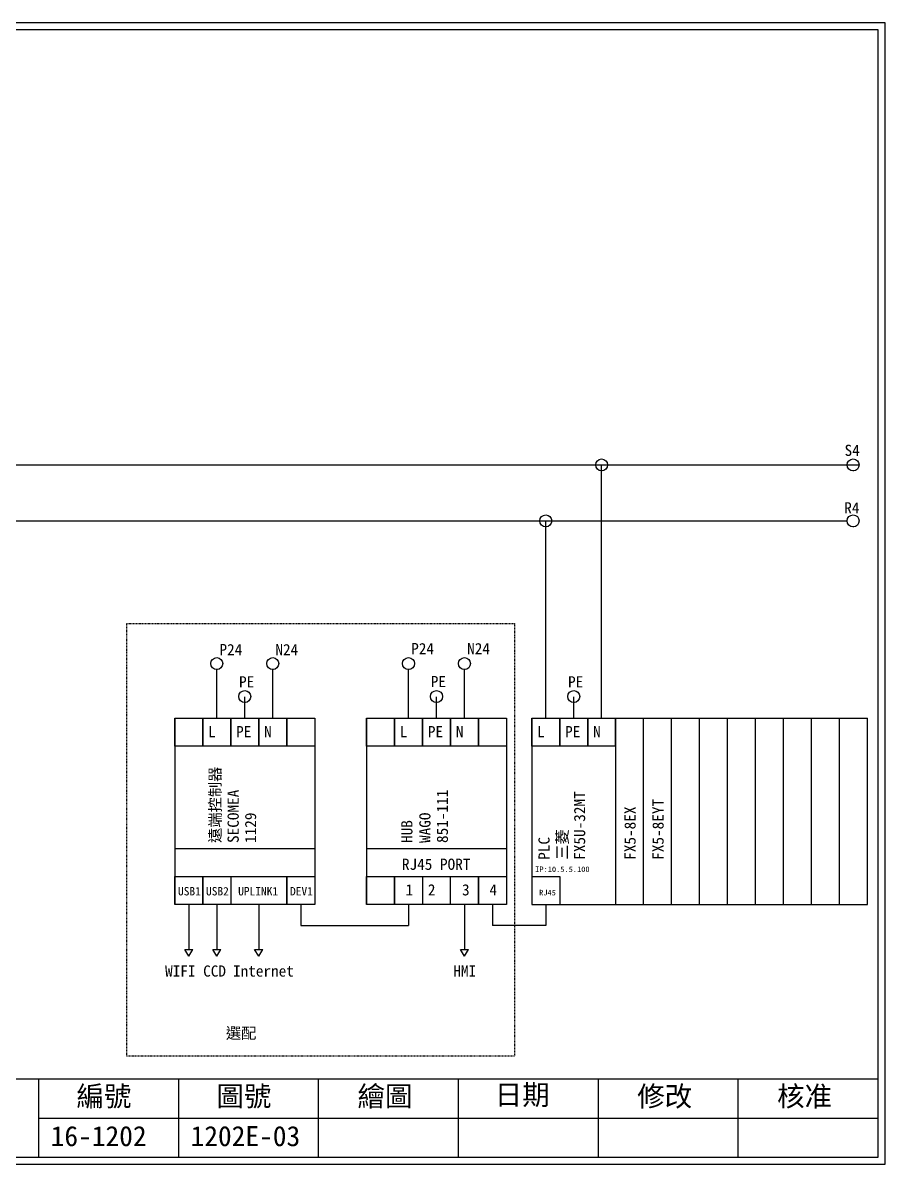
# Model space of a CAD drawing. Extents: x 10 to 297, y 3 to 207.
# Drawn here: x 142.9 to 297, y 3 to 207 of the extents above; entities that cross this region are included whole.
import ezdxf

# ---------------------------------------------------------------- set-up
doc = ezdxf.new("R2010")
doc.units = 0
doc.linetypes.add('DASHED', pattern=[0.2, 0.1, -0.1])
doc.layers.get('0').update_dxf_attribs({"linetype": 'CONTINUOUS'})
doc.layers.add('圖框層', color=7, linetype='CONTINUOUS')
doc.layers.add('標尺寸層', color=3, linetype='CONTINUOUS')
doc.styles.add('STSL', font='kaiu.ttf')

msp = doc.modelspace()

# ---------------------------------------------------------------- linework, layer by layer
at = {"color": 7}
for centre in [(246.33, 127.96), (291.27, 127.96), (236.33, 117.96), (291.27, 117.96), (177.54, 92.46), (187.54, 92.46), (211.81, 92.46), (221.81, 92.46), (182.54, 86.57), (216.81, 86.57), (241.33, 86.57)]:
    msp.add_circle(centre, 1.07, dxfattribs=at)
at = {"layer": '圖框層', "color": 7}
for p, q in [((297, 206.97), (10, 206.97)), ((297, 3), (297, 206.97)), ((295.75, 205.72), (11.25, 205.72)), ((295.75, 4.25), (295.75, 205.72)), ((11.25, 18.25), (295.75, 18.25)), ((145.75, 4.25), (145.75, 18.25)), ((170.75, 4.25), (170.75, 18.25)), ((195.75, 4.25), (195.75, 18.25)), ((220.75, 4.25), (220.75, 18.25)), ((245.75, 4.25), (245.75, 18.25)), ((270.75, 4.25), (270.75, 18.25)), ((145.75, 11.25), (295.75, 11.25)), ((11.25, 4.25), (295.75, 4.25)), ((10, 3), (297, 3))]:
    msp.add_line(p, q, dxfattribs=at)
at = {"layer": '標尺寸層', "color": 7}
for p, q in [((15.47, 127.96), (217.6, 127.96)), ((217.6, 127.96), (292.34, 127.96)), ((246.33, 82.68), (246.33, 127.96)), ((246.33, 126.89), (246.33, 126.82)), ((291.26, 126.89), (291.26, 126.82)), ((15.47, 117.96), (290.2, 117.96)), ((236.33, 82.68), (236.33, 117.96)), ((236.33, 116.89), (236.33, 116.82)), ((291.26, 116.89), (291.26, 116.82)), ((236.33, 82.68), (236.33, 93.83)), ((246.33, 82.68), (246.33, 93.83)), ((177.54, 82.68), (177.54, 91.39)), ((177.54, 91.39), (177.54, 91.32)), ((187.54, 82.68), (187.54, 91.39)), ((187.54, 91.39), (187.54, 91.32)), ((211.81, 82.68), (211.81, 91.39)), ((211.81, 91.39), (211.81, 91.32)), ((221.81, 82.68), (221.81, 91.39)), ((221.81, 91.39), (221.81, 91.32)), ((182.54, 82.68), (182.54, 86.52)), ((216.81, 82.68), (216.81, 86.52)), ((241.33, 82.68), (241.33, 86.52)), ((182.53, 85.5), (182.53, 85.43)), ((216.8, 85.5), (216.8, 85.43)), ((241.33, 85.5), (241.33, 85.43)), ((170.04, 82.68), (170.04, 49.41)), ((170.04, 82.68), (170.04, 77.68)), ((170.04, 82.68), (175.04, 82.68)), ((170.04, 77.68), (170.04, 82.68)), ((170.04, 82.68), (170.04, 77.68)), ((175.04, 82.68), (180.04, 82.68)), ((175.04, 77.68), (175.04, 82.68)), ((175.04, 82.68), (190.04, 82.68)), ((175.04, 77.68), (175.04, 82.68)), ((175.04, 82.68), (175.04, 77.68)), ((175.04, 82.68), (175.04, 77.68)), ((180.04, 82.68), (180.04, 77.68)), ((180.04, 82.68), (185.04, 82.68)), ((180.04, 77.68), (180.04, 82.68)), ((185.04, 82.68), (190.04, 82.68)), ((185.04, 77.68), (185.04, 82.68)), ((185.04, 82.68), (185.04, 77.68)), ((190.04, 82.68), (190.04, 77.68)), ((190.04, 82.68), (195.04, 82.68)), ((190.04, 77.68), (190.04, 82.68)), ((190.04, 82.68), (190.04, 77.68)), ((195.04, 82.68), (195.04, 49.41)), ((195.04, 82.68), (195.04, 77.68)), ((204.31, 82.68), (204.31, 49.41)), ((204.31, 82.68), (204.31, 77.68)), ((204.31, 82.68), (209.31, 82.68)), ((204.31, 77.68), (204.31, 82.68)), ((204.31, 82.68), (204.31, 77.68)), ((209.31, 82.68), (214.31, 82.68)), ((209.31, 77.68), (209.31, 82.68)), ((209.31, 82.68), (224.31, 82.68)), ((209.31, 77.68), (209.31, 82.68)), ((209.31, 82.68), (209.31, 77.68)), ((209.31, 82.68), (209.31, 77.68)), ((214.31, 82.68), (214.31, 77.68)), ((214.31, 82.68), (219.31, 82.68)), ((214.31, 77.68), (214.31, 82.68)), ((219.31, 82.68), (224.31, 82.68)), ((219.31, 77.68), (219.31, 82.68)), ((219.31, 82.68), (219.31, 77.68)), ((224.31, 82.68), (224.31, 77.68)), ((224.31, 82.68), (229.31, 82.68)), ((224.31, 77.68), (224.31, 82.68)), ((224.31, 82.68), (224.31, 77.68)), ((229.31, 82.68), (229.31, 49.41)), ((229.31, 82.68), (229.31, 77.68)), ((233.83, 82.68), (238.83, 82.68)), ((233.83, 77.68), (233.83, 82.68)), ((233.83, 82.68), (248.83, 82.68)), ((233.83, 82.68), (233.83, 49.41)), ((233.83, 77.68), (233.83, 82.68)), ((233.83, 82.68), (233.83, 77.68)), ((238.83, 82.68), (238.83, 77.68)), ((238.83, 82.68), (243.83, 82.68)), ((238.83, 77.68), (238.83, 82.68)), ((243.83, 82.68), (248.83, 82.68)), ((243.83, 77.68), (243.83, 82.68)), ((243.83, 82.68), (243.83, 77.68)), ((248.83, 82.68), (248.83, 77.68)), ((248.83, 82.68), (248.83, 49.41)), ((248.83, 82.68), (253.83, 82.68)), ((248.83, 77.68), (248.83, 82.68)), ((248.83, 82.68), (253.83, 82.68)), ((248.83, 82.68), (248.83, 49.41)), ((248.83, 77.68), (248.83, 82.68)), ((248.83, 82.68), (248.83, 77.68)), ((253.83, 49.41), (253.83, 82.68)), ((253.83, 82.68), (258.83, 82.68)), ((253.83, 82.68), (258.83, 82.68)), ((258.83, 49.41), (258.83, 82.68)), ((258.83, 82.68), (263.83, 82.68)), ((258.83, 82.68), (263.83, 82.68)), ((263.83, 49.41), (263.83, 82.68)), ((263.83, 82.68), (268.83, 82.68)), ((263.83, 82.68), (268.83, 82.68)), ((268.83, 49.41), (268.83, 82.68)), ((268.83, 82.68), (273.83, 82.68)), ((268.83, 82.68), (273.83, 82.68)), ((273.83, 49.41), (273.83, 82.68)), ((273.83, 82.68), (278.83, 82.68)), ((273.83, 82.68), (278.83, 82.68)), ((278.83, 49.41), (278.83, 82.68)), ((278.83, 82.68), (283.83, 82.68)), ((278.83, 82.68), (283.83, 82.68)), ((283.83, 49.41), (283.83, 82.68)), ((283.83, 82.68), (288.83, 82.68)), ((283.83, 82.68), (288.83, 82.68)), ((288.83, 49.41), (288.83, 82.68)), ((288.83, 82.68), (293.83, 82.68)), ((288.83, 82.68), (293.83, 82.68)), ((293.83, 49.41), (293.83, 82.68)), ((175.04, 77.68), (170.04, 77.68)), ((180.04, 77.68), (175.04, 77.68)), ((185.04, 77.68), (180.04, 77.68)), ((190.04, 77.68), (185.04, 77.68)), ((195.04, 77.68), (190.04, 77.68)), ((209.31, 77.68), (204.31, 77.68)), ((214.31, 77.68), (209.31, 77.68)), ((219.31, 77.68), (214.31, 77.68)), ((224.31, 77.68), (219.31, 77.68)), ((229.31, 77.68), (224.31, 77.68)), ((238.83, 77.68), (233.83, 77.68)), ((243.83, 77.68), (238.83, 77.68)), ((248.83, 77.68), (243.83, 77.68)), ((170.04, 59.41), (180.04, 59.41)), ((180.04, 59.41), (185.04, 59.41)), ((185.04, 59.41), (195.04, 59.41)), ((204.31, 59.41), (214.31, 59.41)), ((214.31, 59.41), (219.31, 59.41)), ((219.31, 59.41), (229.31, 59.41)), ((170.04, 54.41), (170.04, 49.41)), ((170.04, 54.41), (175.04, 54.41)), ((170.04, 49.41), (170.04, 54.41)), ((175.04, 54.41), (180.04, 54.41)), ((175.04, 49.41), (175.04, 54.41)), ((175.04, 54.41), (175.04, 49.41)), ((180.04, 54.41), (180.04, 49.41)), ((180.04, 54.41), (185.04, 54.41)), ((185.04, 54.41), (190.04, 54.41)), ((190.04, 54.41), (190.04, 49.41)), ((190.04, 54.41), (195.04, 54.41)), ((190.04, 49.41), (190.04, 54.41)), ((195.04, 54.41), (195.04, 49.41)), ((204.31, 54.41), (204.31, 49.41)), ((204.31, 54.41), (209.31, 54.41)), ((204.31, 49.41), (204.31, 54.41)), ((209.31, 54.41), (214.31, 54.41)), ((209.31, 49.41), (209.31, 54.41)), ((209.31, 54.41), (209.31, 49.41)), ((214.31, 54.41), (214.31, 49.41)), ((214.31, 54.41), (219.31, 54.41)), ((219.31, 54.41), (224.31, 54.41)), ((219.31, 49.41), (219.31, 54.41)), ((224.31, 54.41), (224.31, 49.41)), ((224.31, 54.41), (229.31, 54.41)), ((224.31, 49.41), (224.31, 54.41)), ((229.31, 54.41), (229.31, 49.41)), ((233.83, 54.41), (238.83, 54.41)), ((238.83, 54.41), (238.83, 49.41)), ((175.04, 49.41), (170.04, 49.41)), ((172.54, 49.41), (172.54, 41.35)), ((190.04, 49.41), (175.04, 49.41)), ((180.04, 49.41), (175.04, 49.41)), ((177.54, 49.41), (177.54, 41.35)), ((190.04, 49.41), (185.04, 49.41)), ((185.04, 49.41), (185.04, 41.35)), ((195.04, 49.41), (190.04, 49.41)), ((192.54, 49.41), (192.54, 45.65)), ((209.31, 49.41), (204.31, 49.41)), ((224.31, 49.41), (209.31, 49.41)), ((214.31, 49.41), (209.31, 49.41)), ((211.81, 49.41), (211.81, 45.65)), ((224.31, 49.41), (219.31, 49.41)), ((221.81, 49.41), (221.81, 41.35)), ((229.31, 49.41), (224.31, 49.41)), ((226.81, 49.41), (226.81, 45.65)), ((233.83, 49.41), (248.83, 49.41)), ((236.33, 49.41), (236.33, 45.65)), ((248.83, 49.41), (253.83, 49.41)), ((253.83, 49.41), (258.83, 49.41)), ((258.83, 49.41), (263.83, 49.41)), ((263.83, 49.41), (268.83, 49.41)), ((268.83, 49.41), (273.83, 49.41)), ((273.83, 49.41), (278.83, 49.41)), ((278.83, 49.41), (283.83, 49.41)), ((283.83, 49.41), (288.83, 49.41)), ((288.83, 49.41), (293.83, 49.41)), ((192.54, 45.65), (211.81, 45.65)), ((236.33, 45.65), (226.81, 45.65)), ((171.81, 41.35), (173.26, 41.35)), ((172.54, 40.16), (171.81, 41.35)), ((172.54, 40.16), (173.26, 41.35)), ((176.81, 41.35), (178.26, 41.35)), ((177.54, 40.16), (176.81, 41.35)), ((177.54, 40.16), (178.26, 41.35)), ((184.31, 41.35), (185.76, 41.35)), ((185.04, 40.16), (184.31, 41.35)), ((185.04, 40.16), (185.76, 41.35)), ((221.08, 41.35), (222.53, 41.35)), ((221.81, 40.16), (221.08, 41.35)), ((221.81, 40.16), (222.53, 41.35))]:
    msp.add_line(p, q, dxfattribs=at)
at = {"layer": '標尺寸層', "color": 7, "linetype": 'DASHED'}
msp.add_lwpolyline([(161.48, 99.65), (230.73, 99.65), (230.73, 22.33), (161.48, 22.33)], close=True, dxfattribs=at)

# ---------------------------------------------------------------- texts
at = {"layer": '圖框層', "color": 7, "style": 'STSL'}
for s, height, p in [('S4', 2, (289.74, 129.57)), ('R4', 2, (289.69, 119.29)), ('P24', 2, (178.02, 93.96)), ('N24', 2, (188.02, 93.96)), ('P24', 2, (212.29, 94.14)), ('N24', 2, (222.29, 94.14)), ('PE', 2, (181.52, 88.2)), ('PE', 2, (215.79, 88.25)), ('PE', 2, (240.32, 88.2)), ('L', 2, (176, 79.3)), ('PE', 2, (181, 79.3)), ('N', 2, (186, 79.3)), ('L', 2, (210.27, 79.3)), ('PE', 2, (215.27, 79.3)), ('N', 2, (220.27, 79.3)), ('L', 2, (234.8, 79.3)), ('PE', 2, (239.8, 79.3)), ('N', 2, (244.8, 79.3)), ('RJ45 PORT', 2, (210.63, 55.6)), ('IP:10.5.5.100', 1, (234.45, 55.2)), ('USB1', 1.5, (170.61, 51.03)), ('USB2', 1.5, (175.62, 51.03)), ('UPLINK1', 1.5, (181.36, 51.03)), ('DEV1', 1.5, (190.64, 51.03)), ('1', 2, (211.27, 51.03)), ('2', 2, (215.27, 51.03)), ('3', 2, (221.37, 51.03)), ('4', 2, (226.27, 51.03)), ('RJ45', 1, (235.16, 51.03)), ('WIFI', 2, (168.3, 36.52)), ('CCD', 2, (175.11, 36.52)), ('Internet', 2, (180.44, 36.52)), ('HMI', 2, (219.82, 36.52)), ('選配', 2, (179.17, 25.42)), ('編號', 3.6, (152.47, 13.34)), ('圖號', 3.6, (177.47, 13.34)), ('繪圖', 3.6, (202.69, 13.34)), ('日期', 3.6, (227.22, 13.59)), ('修改', 3.6, (252.69, 13.34)), ('核准', 3.6, (277.69, 13.34)), ('16-1202', 3.6, (147.86, 6.22)), ('1202E-03', 3.6, (172.86, 6.22))]:
    msp.add_text(s, height=height, dxfattribs=at).set_placement(p)
for s, p in [('遠端控制器', (178.24, 60.4)), ('SECOMEA', (181.47, 60.4)), ('851-111', (218.85, 60.4)), ('FX5U-32MT', (243.38, 57.39)), ('FX5-8EYT', (257.4, 57.39)), ('1129', (184.58, 60.4)), ('WAGO', (215.74, 60.4)), ('FX5-8EX', (252.4, 57.39)), ('HUB', (212.51, 60.4)), ('PLC', (237.03, 57.39)), ('三菱', (240.27, 57.39))]:
    msp.add_text(s, height=2, rotation=90, dxfattribs=at).set_placement(p)

doc.saveas('drawing.dxf')
